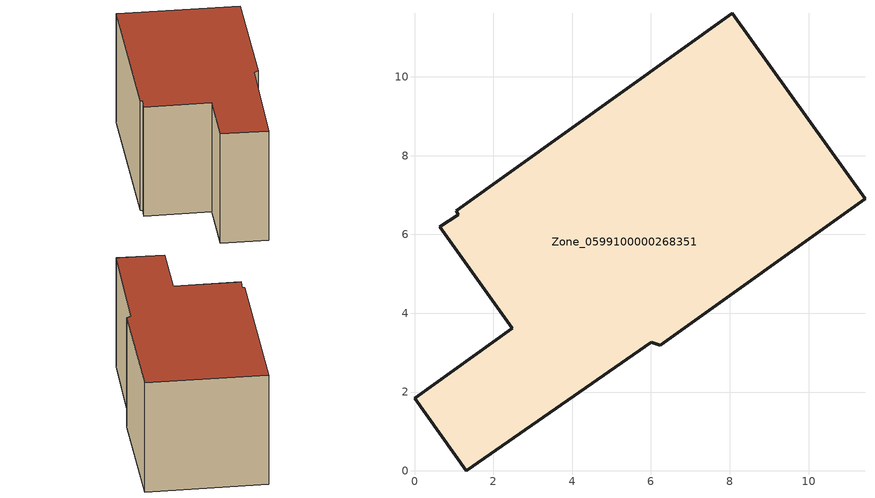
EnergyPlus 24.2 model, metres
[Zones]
Zone_0599100000268351
 floor ground (C_G): 8.06,11.62 11.43,6.91 6.24,3.19 6,3.27 1.31,0 0,1.84 2.48,3.62 0.64,6.2 1.11,6.5 1.06,6.6 z0
 wall outside (C_F): 1.31,0 6,3.27 6.24,3.19 11.43,6.91 8.06,11.62 1.06,6.6 1.11,6.5 0.64,6.2 2.48,3.62 0,1.84 1.31,0 z0:5.72
 roof outside (C_R): 1.11,6.5 0.64,6.2 2.48,3.62 0,1.84 1.31,0 6,3.27 6.24,3.19 11.43,6.91 8.06,11.62 1.06,6.6 z5.72
[BUILDING]
Pand.0599100000268351: North Axis=0; Terrain=City; Loads Convergence Tolerance Value=0.04; Temperature Convergence Tolerance Value=0.4; Solar Distribution=FullExterior; Maximum Number of Warmup Days=25; Minimum Number of Warmup Days=1
[Site:Location]
Rotterdam.The.Hague.AP_ZH_NLD Design_Conditions: Latitude=51.96; Longitude=4.45; Time Zone=1; Elevation=-4.5
[SITE:GROUNDTEMPERATURE:BUILDINGSURFACE]
18, 18, 18, 18, 18, 18, 18, 18, 18, 18, 18, 18
[MATERIAL] Thermal Absorptance=0.9; Solar Absorptance=0.7; Visible Absorptance=0.7
Name | Roughness | Thickness | Conductivity | Density | Specific Heat
G.TC.1975-1991 | MediumSmooth | 0.15 | 0.288461 | 540 | 1210
F.TC.1975-1991 | Rough | 0.3 | 0.230769 | 1920 | 840
R.TC.1975-1991 | MediumRough | 0.2 | 0.153846 | 1500 | 1000
[CONSTRUCTION]
C_G: G.TC.1975-1991
C_F: F.TC.1975-1991
C_R: R.TC.1975-1991
[ZONE]
Zone_0599100000268351: Type=1; Multiplier=1; Ceiling Height=Autocalculate; Volume=Autocalculate; Floor Area=autocalculate; Part of Total Floor Area=Yes
[ZONEINFILTRATION:DESIGNFLOWRATE]
Infil_Zone_0599100000268351: Zone or ZoneList or Space or SpaceList=Zone_0599100000268351; Schedule=AlwaysOn; Design Flow Rate Calculation Method=Flow/Area; Flow Rate per Floor Area=0.003; Constant Term Coefficient=1; Temperature Term Coefficient=0; Velocity Term Coefficient=0; Velocity Squared Term Coefficient=0
[HVACTEMPLATE:ZONE:IDEALLOADSAIRSYSTEM]
Zone_0599100000268351: Maximum Heating Supply Air Temperature=50; Minimum Cooling Supply Air Temperature=13; Maximum Heating Supply Air Humidity Ratio=0.0156; Minimum Cooling Supply Air Humidity Ratio=0.0077; Heating Limit=NoLimit; Cooling Limit=NoLimit; Dehumidification Control Type=ConstantSensibleHeatRatio; Cooling Sensible Heat Ratio=0.7; Dehumidification Setpoint=60; Humidification Control Type=None; Humidification Setpoint=30; Outdoor Air Method=None; Outdoor Air Flow Rate per Person=0.00944; Outdoor Air Flow Rate per Zone Floor Area=0; Outdoor Air Flow Rate per Zone=0; Demand Controlled Ventilation Type=None; Outdoor Air Economizer Type=NoEconomizer; Heat Recovery Type=None; Sensible Heat Recovery Effectiveness=0.7; Latent Heat Recovery Effectiveness=0.65
[ZONECONTROL:THERMOSTAT]
ThermostatControl_Zone_0599100000268351: Zone or ZoneList=Zone_0599100000268351; Control Type Schedule=DualSetpointControlType; Control 1=Thermostat_Zone_0599100000268351; Temperature Difference Between Cutout And Setpoint=0
[THERMOSTATSETPOINT:DUALSETPOINT]
Thermostat_Zone_0599100000268351: Heating Setpoint Temperature Schedule=HeatingSetpoint_Zone_0599100000268351; Cooling Setpoint Temperature Schedule=CoolingSetpoint_Zone_0599100000268351
[SCHEDULE:COMPACT]
HeatingSetpoint_Zone_0599100000268351: Through: 12/31, For: AllDays, Until: 24:00, 21
CoolingSetpoint_Zone_0599100000268351: Through: 12/31, For: AllDays, Until: 24:00, 24
DualSetpointControlType: Through: 12/31, For: AllDays, Until: 24:00, 4
AlwaysOn: Through: 12/31, For: AllDays, Until: 24:00, 1
